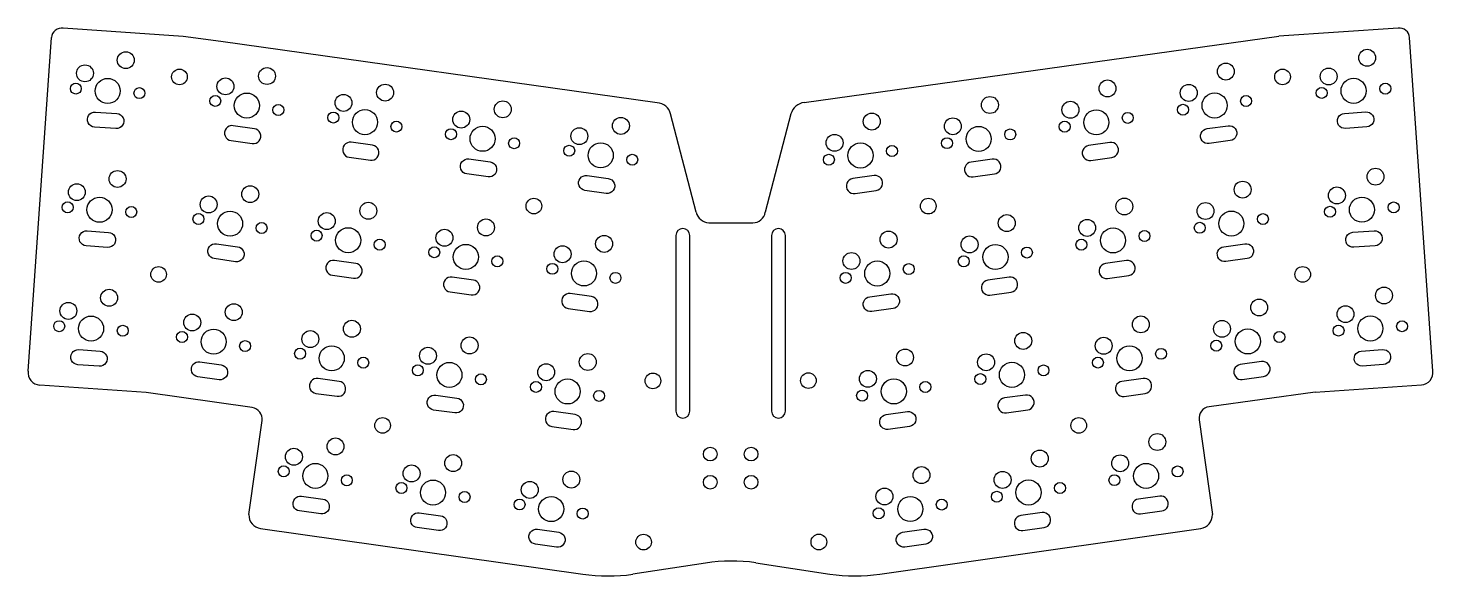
# Model space of a CAD drawing. Header units: millimetres. Extents: x -112 to 112, y -75 to 12.
import ezdxf

# ---------------------------------------------------------------- set-up
doc = ezdxf.new("R2010")
doc.units = ezdxf.units.MM
doc.layers.get('0').update_dxf_attribs({"linetype": 'CONTINUOUS'})

msp = doc.modelspace()

# ---------------------------------------------------------------- linework, layer by layer
for p, q in [((-87.3, 10.88), (-106.44, 12.18)), ((106.44, 12.17), (87.4, 10.92)), ((-112.03, -42.5), (-108.33, 10.68)), ((-81.3, 10.08), (-87.3, 10.88)), ((-11.7, 0.28), (-81.3, 10.08)), ((11.74, 0.32), (87.4, 10.92)), ((111.97, -42.5), (108.28, 10.67)), ((-5.51, -17.18), (-9.58, -1.5)), ((9.62, -1.5), (5.52, -17.18)), ((-3.5, -18.88), (3.52, -18.88)), ((-93.2, -45.92), (-110.19, -44.75)), ((93.2, -45.88), (110.18, -44.7)), ((-76.31, -48.34), (-93.2, -45.92)), ((93.2, -45.88), (76.3, -48.19)), ((-76.82, -65.4), (-74.72, -50.4)), ((74.72, -50.3), (76.82, -65.4)), ((-74.98, -67.6), (-23.6, -74.88)), ((23.8, -74.88), (74.98, -67.6)), ((-4, -73.12), (-15.6, -74.92)), ((4, -73.08), (15.8, -74.88))]:
    msp.add_line(p, q)
for points in [[(-101.47, -3.59, -1.000164), (-101.31, -1.19), (-97.9, -1.43, -1.000003), (-98.06, -3.83)], [(98.04, -3.81, -1.000164), (97.87, -1.41), (101.28, -1.17, -1.000003), (101.45, -3.57)], [(-75.96, -3.85), (-79.34, -3.37, 1.000164), (-79.68, -5.75), (-76.29, -6.23, 1.000003)], [(76.3, -6.22, -1.000164), (75.97, -3.84), (79.35, -3.37, -1.000003), (79.68, -5.75)], [(-60.84, -8.4), (-57.46, -8.87, 1.000003), (-57.12, -6.5), (-60.51, -6.02, 1.000164)], [(57.43, -8.9), (60.81, -8.43, 1.000003), (60.48, -6.05), (57.09, -6.53, 1.000164)], [(-38.36, -9.16, -1.000003), (-38.69, -11.53), (-42.08, -11.06, -1.000164), (-41.74, -8.68)], [(41.73, -8.69), (38.34, -9.17, 1.000164), (38.67, -11.55), (42.06, -11.07, 1.000003)], [(-23.23, -13.69, -1.000164), (-22.9, -11.32), (-19.52, -11.79, -1.000003), (-19.85, -14.17)], [(22.88, -11.33), (19.49, -11.81, 1.000164), (19.83, -14.19), (23.21, -13.71, 1.000003)], [(-102.77, -22.54, -1.000164), (-102.61, -20.14), (-99.2, -20.38, -1.000003), (-99.36, -22.78)], [(-6.52, -20.88, 1), (-8.72, -20.88), (-8.72, -48.92, 1), (-6.52, -48.92)], [(8.72, -48.92), (8.72, -20.88, 1), (6.52, -20.88), (6.52, -48.92, 1)], [(99.37, -22.77, -1.000164), (99.2, -20.37), (102.61, -20.13, -1.000003), (102.78, -22.53)], [(-78.63, -22.68, -1.000003), (-78.97, -25.06), (-82.35, -24.58, -1.000164), (-82.02, -22.21)], [(82.02, -22.2, -1.000003), (82.36, -24.57), (78.97, -25.05, -1.000164), (78.64, -22.67)], [(-59.8, -25.33), (-63.19, -24.86, 1.000164), (-63.52, -27.23), (-60.13, -27.71, 1.000003)], [(63.15, -24.89), (59.77, -25.36, 1.000164), (60.1, -27.74), (63.49, -27.27, 1.000003)], [(-41.03, -27.99), (-44.42, -27.51, 1.000164), (-44.75, -29.89), (-41.37, -30.37, 1.000003)], [(44.4, -27.53), (41.02, -28.01, 1.000164), (41.35, -30.38), (44.74, -29.91, 1.000003)], [(-22.19, -30.63), (-25.58, -30.15, 1.000164), (-25.91, -32.53), (-22.53, -33, 1.000003)], [(22.5, -33.02, -1.000164), (22.17, -30.65), (25.55, -30.17, -1.000003), (25.89, -32.55)], [(-104.12, -41.49, -1.000164), (-103.96, -39.09), (-100.55, -39.33, -1.000003), (-100.71, -41.73)], [(100.72, -41.71, -1.000164), (100.56, -39.32), (103.97, -39.08, -1.000003), (104.13, -41.47)], [(-84.97, -43.41, -1.000164), (-84.64, -41.03), (-81.25, -41.51, -1.000003), (-81.59, -43.89)], [(81.6, -43.85), (84.99, -43.37, 1.000003), (84.66, -40.99), (81.27, -41.47, 1.000164)], [(-62.42, -44.16), (-65.8, -43.68, 1.000164), (-66.14, -46.06), (-62.75, -46.53, 1.000003)], [(65.78, -43.69), (62.4, -44.16, 1.000164), (62.73, -46.54), (66.12, -46.06, 1.000003)], [(-47.37, -48.72, -1.000164), (-47.04, -46.34), (-43.65, -46.82, -1.000003), (-43.99, -49.19)], [(47.03, -46.33), (43.65, -46.8, 1.000164), (43.98, -49.18), (47.37, -48.7, 1.000003)], [(-28.53, -51.35), (-25.14, -51.83, 1.000003), (-24.81, -49.45), (-28.19, -48.98, 1.000164)], [(28.19, -48.97, -1.000003), (28.52, -51.34), (25.14, -51.82, -1.000164), (24.8, -49.44)], [(-68.75, -64.82, -1.000164), (-68.42, -62.45), (-65.03, -62.92, -1.000003), (-65.37, -65.3)], [(68.42, -62.44), (65.03, -62.92, 1.000164), (65.37, -65.3), (68.75, -64.82, 1.000003)], [(-46.27, -65.58, -1.000003), (-46.6, -67.96), (-49.98, -67.48, -1.000164), (-49.65, -65.1)], [(46.62, -67.94), (50, -67.46, 1.000003), (49.67, -65.09), (46.28, -65.56, 1.000164)], [(-31.14, -70.12, -1.000164), (-30.81, -67.74), (-27.42, -68.21, -1.000003), (-27.76, -70.59)], [(27.77, -70.58, -1.000164), (27.43, -68.2), (30.82, -67.73, -1.000003), (31.15, -70.1)]]:
    msp.add_lwpolyline(points, format="xyb", close=True)
for centre, radius in [((-96.47, 7.08), 1.35), ((101.51, 7.46), 1.35), ((-102.97, 4.98), 1.35), ((-87.9, 4.41), 1.25), ((-73.94, 4.55), 1.35), ((78.97, 5.26), 1.35), ((88.01, 4.41), 1.25), ((95.37, 4.47), 1.35), ((-104.43, 2.55), 0.875), ((-99.35, 2.17), 2), ((-94.29, 1.82), 0.875), ((-80.57, 2.9), 1.35), ((-55.11, 1.9), 1.35), ((60.1, 2.57), 1.35), ((73.05, 1.85), 1.35), ((94.26, 1.86), 0.875), ((99.34, 2.19), 2), ((104.4, 2.54), 0.875), ((-82.2, 0.58), 0.875), ((-77.16, -0.16), 2), ((-72.13, -0.86), 0.875), ((-61.74, 0.26), 1.35), ((-36.34, -0.76), 1.35), ((41.35, -0.07), 1.35), ((54.18, -0.83), 1.35), ((72.13, -0.83), 0.875), ((77.18, -0.15), 2), ((82.2, 0.56), 0.875), ((-63.36, -2.07), 0.875), ((-58.32, -2.81), 2), ((-42.97, -2.4), 1.35), ((-17.5, -3.4), 1.35), ((22.5, -2.71), 1.35), ((35.43, -3.47), 1.35), ((58.31, -2.84), 2), ((63.33, -2.12), 0.875), ((-53.3, -3.51), 0.875), ((-44.6, -4.73), 0.875), ((-39.56, -5.46), 2), ((-24.13, -5.04), 1.35), ((39.55, -5.48), 2), ((44.58, -4.77), 0.875), ((53.26, -3.52), 0.875), ((-34.53, -6.17), 0.875), ((-25.75, -7.37), 0.875), ((-20.72, -8.1), 2), ((16.58, -6.11), 1.35), ((20.71, -8.12), 2), ((25.73, -7.41), 0.875), ((34.51, -6.16), 0.875), ((-15.69, -8.8), 0.875), ((15.66, -8.8), 0.875), ((-97.77, -11.87), 1.35), ((102.84, -11.5), 1.35), ((-104.27, -13.97), 1.35), ((-76.62, -14.29), 1.35), ((81.65, -13.57), 1.35), ((96.69, -14.49), 1.35), ((-105.73, -16.4), 0.875), ((-100.65, -16.78), 2), ((-83.25, -15.93), 1.35), ((-57.78, -16.94), 1.35), ((-31.38, -16.19), 1.25), ((31.52, -16.2), 1.25), ((62.78, -16.26), 1.35), ((75.73, -16.98), 1.35), ((100.67, -16.77), 2), ((105.73, -16.41), 0.875), ((-95.59, -17.13), 0.875), ((-84.87, -18.26), 0.875), ((-79.83, -18.99), 2), ((-64.41, -18.58), 1.35), ((44.03, -18.9), 1.35), ((79.85, -18.98), 2), ((84.88, -18.27), 0.875), ((95.59, -17.1), 0.875), ((-74.81, -19.69), 0.875), ((-66.04, -20.91), 0.875), ((-61, -21.64), 2), ((-45.65, -21.24), 1.35), ((-39.02, -19.59), 1.35), ((56.86, -19.67), 1.35), ((60.98, -21.67), 2), ((66, -20.96), 0.875), ((74.81, -19.66), 0.875), ((-55.98, -22.34), 0.875), ((-42.23, -24.3), 2), ((-20.18, -22.23), 1.35), ((25.18, -21.54), 1.35), ((38.1, -22.31), 1.35), ((42.23, -24.31), 2), ((55.94, -22.35), 0.875), ((-47.27, -23.56), 0.875), ((-37.21, -25), 0.875), ((-26.81, -23.87), 1.35), ((19.26, -24.95), 1.35), ((37.18, -25), 0.875), ((47.25, -23.6), 0.875), ((-91.23, -27.09), 1.25), ((-28.43, -26.2), 0.875), ((-23.39, -26.93), 2), ((-18.37, -27.64), 0.875), ((18.34, -27.64), 0.875), ((23.38, -26.95), 2), ((28.41, -26.24), 0.875), ((91.23, -27.09), 1.25), ((104.19, -30.45), 1.35), ((-99.12, -30.82), 1.35), ((84.28, -32.37), 1.35), ((-105.62, -32.92), 1.35), ((-85.87, -34.76), 1.35), ((-79.24, -33.11), 1.35), ((98.05, -33.43), 1.35), ((-107.08, -35.35), 0.875), ((-102, -35.73), 2), ((-96.94, -36.08), 0.875), ((-82.45, -37.82), 2), ((-60.4, -35.76), 1.35), ((65.41, -35.06), 1.35), ((78.36, -35.77), 1.35), ((82.48, -37.78), 2), ((96.94, -36.05), 0.875), ((102.02, -35.72), 2), ((107.08, -35.36), 0.875), ((-87.49, -37.08), 0.875), ((-77.43, -38.52), 0.875), ((-67.03, -37.4), 1.35), ((-41.63, -38.42), 1.35), ((46.66, -37.7), 1.35), ((59.49, -38.47), 1.35), ((77.44, -38.46), 0.875), ((87.51, -37.07), 0.875), ((-68.66, -39.73), 0.875), ((-63.62, -40.47), 2), ((-58.59, -41.17), 0.875), ((-48.27, -40.06), 1.35), ((-22.79, -41.06), 1.35), ((27.81, -40.34), 1.35), ((40.74, -41.11), 1.35), ((58.57, -41.15), 0.875), ((63.61, -40.47), 2), ((68.64, -39.76), 0.875), ((-49.89, -42.39), 0.875), ((-44.85, -43.12), 2), ((-29.42, -42.7), 1.35), ((21.89, -43.75), 1.35), ((44.86, -43.11), 2), ((49.89, -42.4), 0.875), ((-39.83, -43.83), 0.875), ((-31.05, -45.03), 0.875), ((-26.01, -45.76), 2), ((-12.4, -44.07), 1.25), ((12.4, -44.03), 1.25), ((26.02, -45.75), 2), ((31.04, -45.04), 0.875), ((39.82, -43.79), 0.875), ((-20.98, -46.46), 0.875), ((20.97, -46.43), 0.875), ((-55.51, -51.18), 1.25), ((55.51, -51.18), 1.25), ((-63.02, -54.53), 1.35), ((68.04, -53.82), 1.35), ((-69.65, -56.17), 1.35), ((-44.25, -57.18), 1.35), ((-3.25, -55.75), 1.1), ((3.25, -55.75), 1.1), ((49.29, -56.46), 1.35), ((62.12, -57.22), 1.35), ((-71.27, -58.5), 0.875), ((-66.23, -59.23), 2), ((-50.88, -58.83), 1.35), ((30.44, -59.1), 1.35), ((66.25, -59.23), 2), ((71.27, -58.52), 0.875), ((-61.21, -59.93), 0.875), ((-52.5, -61.15), 0.875), ((-47.47, -61.89), 2), ((-32.04, -61.46), 1.35), ((-25.41, -59.82), 1.35), ((-3.25, -60.25), 1.1), ((3.25, -60.25), 1.1), ((43.37, -59.87), 1.35), ((47.5, -61.87), 2), ((52.52, -61.16), 0.875), ((61.2, -59.91), 0.875), ((-42.44, -62.59), 0.875), ((-28.62, -64.52), 2), ((24.52, -62.51), 1.35), ((28.65, -64.51), 2), ((42.45, -62.55), 0.875), ((-33.66, -63.79), 0.875), ((-23.6, -65.23), 0.875), ((23.6, -65.19), 0.875), ((33.67, -63.8), 0.875), ((-13.89, -69.79), 1.25), ((14.07, -69.77), 1.25)]:
    msp.add_circle(centre, radius)
for centre, radius, start, end in [((-106.7, 10.56), 1.63, 80.9212, 176.0197), ((106.65, 10.56), 1.63, 3.9807, 97.374), ((-11.88, -2.09), 2.38, 14.5622, 85.7885), ((12, -2.12), 2.46, 96.0505, 165.3468), ((-3.3, -16.6), 2.28, 194.5622, 264.9327), ((3.52, -16.84), 2.03, 270, 350.51), ((-110.05, -42.76), 1.99, 172.5132, 266.0404), ((110.04, -42.76), 1.95, -86.0406, 7.5688), ((-76.57, -50.18), 1.86, -6.838, 81.8737), ((76.58, -50.04), 1.87, 98.6921, 187.9173), ((-74.68, -65.47), 2.15, 178.0393, 261.9409), ((74.68, -65.47), 2.15, -81.9097, 1.9397), ((0.17, -99.98), 27.17, 81.8887, 98.8203), ((-19.41, -45.34), 29.83, 261.9409, 277.3499), ((19.8, -48.69), 26.49, 261.3267, 278.6776)]:
    msp.add_arc(centre, radius, start, end)

doc.saveas('drawing.dxf')
